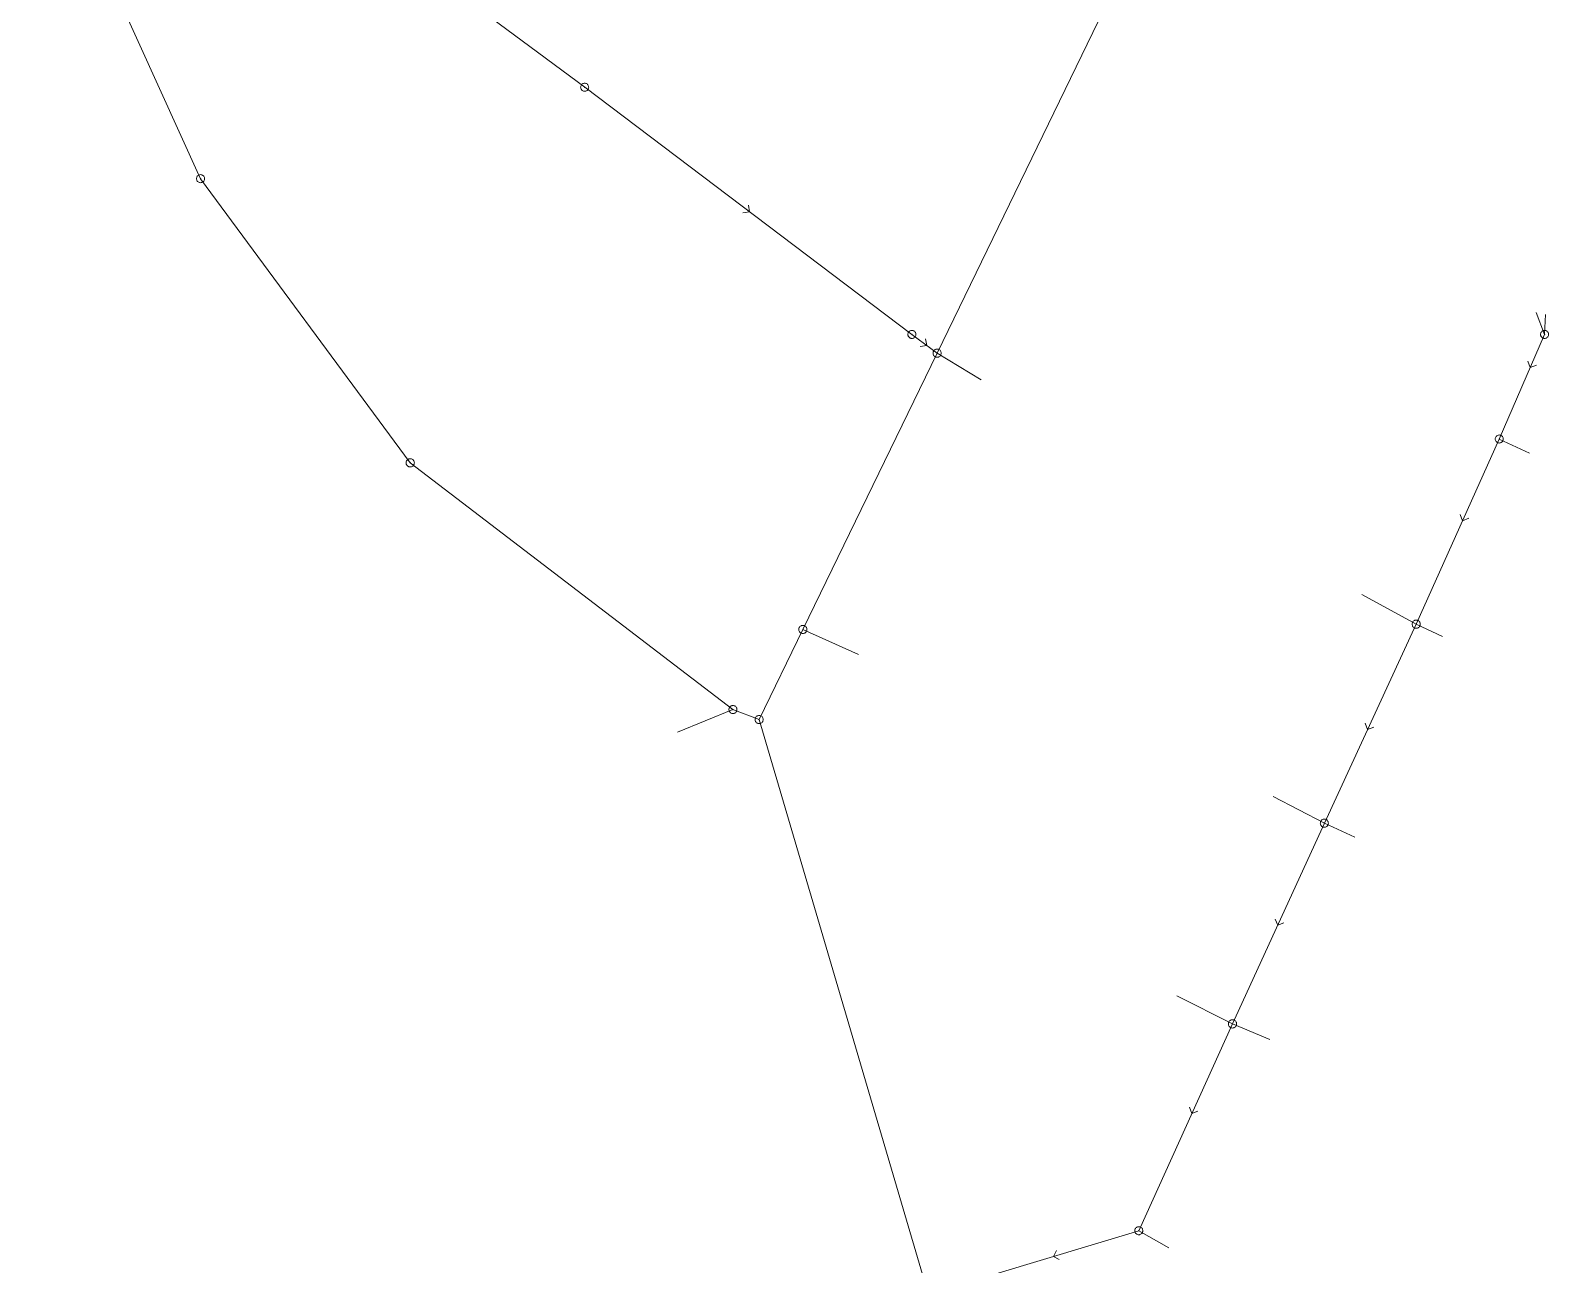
# Model space of a CAD drawing. Header units: metres. Extents: x 25504150 to 25508618, y 6694193 to 6702753.
# Drawn here: x 25504597.3 to 25504770.2, y 6695526.6 to 6695667.1 of the extents above; entities that cross this region are included whole.
import ezdxf

# ---------------------------------------------------------------- set-up
doc = ezdxf.new("R2010")
doc.units = ezdxf.units.M
for name, pattern in [('Paineviemariputket', [0]), ('Sewer_node', [0]), ('Viemariputket', [0]), ('Viemarivarusteet', [0])]:
    doc.linetypes.add(name, pattern=pattern)
for name, color, linetype, lineweight in [('Paineviemariputket', 7, 'Paineviemariputket', 0), ('Sewer_node', 7, 'Sewer_node', 0), ('Viemariputket', 7, 'Viemariputket', 0), ('Viemarivarusteet', 7, 'Viemarivarusteet', 0)]:
    doc.layers.add(name, color=color, linetype=linetype, lineweight=lineweight)

msp = doc.modelspace()

# ---------------------------------------------------------------- linework, layer by layer
at = {"layer": 'Paineviemariputket', "color": 1, "linetype": 'Continuous', "lineweight": 15}
msp.add_line((25504680.28, 6695588.62), (25504717.19, 6695463.23, -32.16), dxfattribs=at)
at = {"layer": 'Sewer_node', "color": 46, "linetype": 'Continuous', "true_color": 0x7f5f00, "flags": 128}
for points, elevation in [([(25504660.88, 6695660.61), (25504660.87, 6695660.68), (25504660.86, 6695660.75), (25504660.83, 6695660.82), (25504660.79, 6695660.88), (25504660.75, 6695660.94), (25504660.69, 6695660.98), (25504660.63, 6695661.02), (25504660.56, 6695661.05), (25504660.49, 6695661.06), (25504660.42, 6695661.07), (25504660.35, 6695661.06), (25504660.28, 6695661.05), (25504660.21, 6695661.02), (25504660.15, 6695660.98), (25504660.09, 6695660.94), (25504660.05, 6695660.88), (25504660.01, 6695660.82), (25504659.98, 6695660.75), (25504659.97, 6695660.68), (25504659.96, 6695660.61), (25504659.97, 6695660.54), (25504659.98, 6695660.47), (25504660.01, 6695660.4), (25504660.05, 6695660.34), (25504660.09, 6695660.28), (25504660.15, 6695660.24), (25504660.21, 6695660.2), (25504660.28, 6695660.17), (25504660.35, 6695660.16), (25504660.42, 6695660.15), (25504660.49, 6695660.16), (25504660.56, 6695660.17), (25504660.63, 6695660.2), (25504660.69, 6695660.24), (25504660.75, 6695660.28), (25504660.79, 6695660.34), (25504660.83, 6695660.4), (25504660.86, 6695660.47), (25504660.87, 6695660.54)], 35.75), ([(25504617.14, 6695650.2), (25504617.13, 6695650.27), (25504617.12, 6695650.34), (25504617.09, 6695650.41), (25504617.05, 6695650.47), (25504617.01, 6695650.53), (25504616.95, 6695650.57), (25504616.89, 6695650.61), (25504616.82, 6695650.64), (25504616.75, 6695650.65), (25504616.68, 6695650.66), (25504616.61, 6695650.65), (25504616.54, 6695650.64), (25504616.47, 6695650.61), (25504616.41, 6695650.57), (25504616.35, 6695650.53), (25504616.31, 6695650.47), (25504616.27, 6695650.41), (25504616.24, 6695650.34), (25504616.23, 6695650.27), (25504616.22, 6695650.2), (25504616.23, 6695650.13), (25504616.24, 6695650.06), (25504616.27, 6695649.99), (25504616.31, 6695649.93), (25504616.35, 6695649.87), (25504616.41, 6695649.83), (25504616.47, 6695649.79), (25504616.54, 6695649.76), (25504616.61, 6695649.75), (25504616.68, 6695649.74), (25504616.75, 6695649.75), (25504616.82, 6695649.76), (25504616.89, 6695649.79), (25504616.95, 6695649.83), (25504617.01, 6695649.87), (25504617.05, 6695649.93), (25504617.09, 6695649.99), (25504617.12, 6695650.06), (25504617.13, 6695650.13)], 41.96), ([(25504698.14, 6695632.47), (25504698.13, 6695632.54), (25504698.12, 6695632.61), (25504698.09, 6695632.68), (25504698.05, 6695632.74), (25504698.01, 6695632.8), (25504697.95, 6695632.84), (25504697.89, 6695632.88), (25504697.82, 6695632.91), (25504697.75, 6695632.92), (25504697.68, 6695632.93), (25504697.61, 6695632.92), (25504697.54, 6695632.91), (25504697.47, 6695632.88), (25504697.41, 6695632.84), (25504697.35, 6695632.8), (25504697.31, 6695632.74), (25504697.27, 6695632.68), (25504697.24, 6695632.61), (25504697.23, 6695632.54), (25504697.22, 6695632.47), (25504697.23, 6695632.4), (25504697.24, 6695632.33), (25504697.27, 6695632.26), (25504697.31, 6695632.2), (25504697.35, 6695632.14), (25504697.41, 6695632.1), (25504697.47, 6695632.06), (25504697.54, 6695632.03), (25504697.61, 6695632.02), (25504697.68, 6695632.01), (25504697.75, 6695632.02), (25504697.82, 6695632.03), (25504697.89, 6695632.06), (25504697.95, 6695632.1), (25504698.01, 6695632.14), (25504698.05, 6695632.2), (25504698.09, 6695632.26), (25504698.12, 6695632.33), (25504698.13, 6695632.4)], 33.77), ([(25504701.01, 6695630.33), (25504701, 6695630.4), (25504700.99, 6695630.47), (25504700.96, 6695630.54), (25504700.92, 6695630.6), (25504700.88, 6695630.66), (25504700.82, 6695630.7), (25504700.76, 6695630.74), (25504700.69, 6695630.77), (25504700.62, 6695630.78), (25504700.55, 6695630.79), (25504700.48, 6695630.78), (25504700.41, 6695630.77), (25504700.34, 6695630.74), (25504700.28, 6695630.7), (25504700.22, 6695630.66), (25504700.18, 6695630.6), (25504700.14, 6695630.54), (25504700.11, 6695630.47), (25504700.1, 6695630.4), (25504700.09, 6695630.33), (25504700.1, 6695630.26), (25504700.11, 6695630.19), (25504700.14, 6695630.12), (25504700.18, 6695630.06), (25504700.22, 6695630), (25504700.28, 6695629.96), (25504700.34, 6695629.92), (25504700.41, 6695629.89), (25504700.48, 6695629.88), (25504700.55, 6695629.87), (25504700.62, 6695629.88), (25504700.69, 6695629.89), (25504700.76, 6695629.92), (25504700.82, 6695629.96), (25504700.88, 6695630), (25504700.92, 6695630.06), (25504700.96, 6695630.12), (25504700.99, 6695630.19), (25504701, 6695630.26)], 33.67), ([(25504765.02, 6695620.56), (25504765.01, 6695620.63), (25504765, 6695620.7), (25504764.97, 6695620.77), (25504764.93, 6695620.83), (25504764.89, 6695620.89), (25504764.83, 6695620.93), (25504764.77, 6695620.97), (25504764.7, 6695621), (25504764.63, 6695621.01), (25504764.56, 6695621.02), (25504764.49, 6695621.01), (25504764.42, 6695621), (25504764.35, 6695620.97), (25504764.29, 6695620.93), (25504764.23, 6695620.89), (25504764.19, 6695620.83), (25504764.15, 6695620.77), (25504764.12, 6695620.7), (25504764.11, 6695620.63), (25504764.1, 6695620.56), (25504764.11, 6695620.49), (25504764.12, 6695620.42), (25504764.15, 6695620.35), (25504764.19, 6695620.29), (25504764.23, 6695620.23), (25504764.29, 6695620.19), (25504764.35, 6695620.15), (25504764.42, 6695620.12), (25504764.49, 6695620.11), (25504764.56, 6695620.1), (25504764.63, 6695620.11), (25504764.7, 6695620.12), (25504764.77, 6695620.15), (25504764.83, 6695620.19), (25504764.89, 6695620.23), (25504764.93, 6695620.29), (25504764.97, 6695620.35), (25504765, 6695620.42), (25504765.01, 6695620.49)], 32.67), ([(25504641.03, 6695617.85), (25504641.02, 6695617.92), (25504641.01, 6695618), (25504640.98, 6695618.06), (25504640.94, 6695618.13), (25504640.89, 6695618.18), (25504640.84, 6695618.23), (25504640.77, 6695618.27), (25504640.71, 6695618.3), (25504640.63, 6695618.31), (25504640.56, 6695618.32), (25504640.49, 6695618.31), (25504640.41, 6695618.3), (25504640.35, 6695618.27), (25504640.28, 6695618.23), (25504640.23, 6695618.18), (25504640.18, 6695618.13), (25504640.14, 6695618.06), (25504640.11, 6695618), (25504640.1, 6695617.92), (25504640.09, 6695617.85), (25504640.1, 6695617.78), (25504640.11, 6695617.7), (25504640.14, 6695617.64), (25504640.18, 6695617.57), (25504640.23, 6695617.52), (25504640.28, 6695617.47), (25504640.35, 6695617.43), (25504640.41, 6695617.4), (25504640.49, 6695617.39), (25504640.56, 6695617.38), (25504640.63, 6695617.39), (25504640.71, 6695617.4), (25504640.77, 6695617.43), (25504640.84, 6695617.47), (25504640.89, 6695617.52), (25504640.94, 6695617.57), (25504640.98, 6695617.64), (25504641.01, 6695617.7), (25504641.02, 6695617.78)], 38.86), ([(25504685.72, 6695598.88), (25504685.71, 6695598.95), (25504685.7, 6695599.02), (25504685.67, 6695599.09), (25504685.63, 6695599.15), (25504685.59, 6695599.21), (25504685.53, 6695599.25), (25504685.47, 6695599.29), (25504685.4, 6695599.32), (25504685.33, 6695599.33), (25504685.26, 6695599.34), (25504685.19, 6695599.33), (25504685.12, 6695599.32), (25504685.05, 6695599.29), (25504684.99, 6695599.25), (25504684.93, 6695599.21), (25504684.89, 6695599.15), (25504684.85, 6695599.09), (25504684.82, 6695599.02), (25504684.81, 6695598.95), (25504684.8, 6695598.88), (25504684.81, 6695598.81), (25504684.82, 6695598.74), (25504684.85, 6695598.67), (25504684.89, 6695598.61), (25504684.93, 6695598.55), (25504684.99, 6695598.51), (25504685.05, 6695598.47), (25504685.12, 6695598.44), (25504685.19, 6695598.43), (25504685.26, 6695598.42), (25504685.33, 6695598.43), (25504685.4, 6695598.44), (25504685.47, 6695598.47), (25504685.53, 6695598.51), (25504685.59, 6695598.55), (25504685.63, 6695598.61), (25504685.67, 6695598.67), (25504685.7, 6695598.74), (25504685.71, 6695598.81)], 33.63), ([(25504755.56, 6695599.48), (25504755.55, 6695599.55), (25504755.54, 6695599.62), (25504755.51, 6695599.69), (25504755.47, 6695599.75), (25504755.43, 6695599.81), (25504755.37, 6695599.85), (25504755.31, 6695599.89), (25504755.24, 6695599.92), (25504755.17, 6695599.93), (25504755.1, 6695599.94), (25504755.03, 6695599.93), (25504754.96, 6695599.92), (25504754.89, 6695599.89), (25504754.83, 6695599.85), (25504754.77, 6695599.81), (25504754.73, 6695599.75), (25504754.69, 6695599.69), (25504754.66, 6695599.62), (25504754.65, 6695599.55), (25504754.64, 6695599.48), (25504754.65, 6695599.41), (25504754.66, 6695599.34), (25504754.69, 6695599.27), (25504754.73, 6695599.21), (25504754.77, 6695599.15), (25504754.83, 6695599.11), (25504754.89, 6695599.07), (25504754.96, 6695599.04), (25504755.03, 6695599.03), (25504755.1, 6695599.02), (25504755.17, 6695599.03), (25504755.24, 6695599.04), (25504755.31, 6695599.07), (25504755.37, 6695599.11), (25504755.43, 6695599.15), (25504755.47, 6695599.21), (25504755.51, 6695599.27), (25504755.54, 6695599.34), (25504755.55, 6695599.41)], 32.88), ([(25504677.76, 6695589.76), (25504677.75, 6695589.83), (25504677.74, 6695589.9), (25504677.71, 6695589.97), (25504677.67, 6695590.03), (25504677.63, 6695590.09), (25504677.57, 6695590.13), (25504677.51, 6695590.17), (25504677.44, 6695590.2), (25504677.37, 6695590.21), (25504677.3, 6695590.22), (25504677.23, 6695590.21), (25504677.16, 6695590.2), (25504677.09, 6695590.17), (25504677.03, 6695590.13), (25504676.97, 6695590.09), (25504676.93, 6695590.03), (25504676.89, 6695589.97), (25504676.86, 6695589.9), (25504676.85, 6695589.83), (25504676.84, 6695589.76), (25504676.85, 6695589.69), (25504676.86, 6695589.62), (25504676.89, 6695589.55), (25504676.93, 6695589.49), (25504676.97, 6695589.43), (25504677.03, 6695589.39), (25504677.09, 6695589.35), (25504677.16, 6695589.32), (25504677.23, 6695589.31), (25504677.3, 6695589.3), (25504677.37, 6695589.31), (25504677.44, 6695589.32), (25504677.51, 6695589.35), (25504677.57, 6695589.39), (25504677.63, 6695589.43), (25504677.67, 6695589.49), (25504677.71, 6695589.55), (25504677.74, 6695589.62), (25504677.75, 6695589.69)], 33.61), ([(25504680.74, 6695588.62), (25504680.73, 6695588.69), (25504680.72, 6695588.76), (25504680.69, 6695588.83), (25504680.65, 6695588.89), (25504680.61, 6695588.95), (25504680.55, 6695588.99), (25504680.49, 6695589.03), (25504680.42, 6695589.06), (25504680.35, 6695589.07), (25504680.28, 6695589.08), (25504680.21, 6695589.07), (25504680.14, 6695589.06), (25504680.07, 6695589.03), (25504680.01, 6695588.99), (25504679.95, 6695588.95), (25504679.91, 6695588.89), (25504679.87, 6695588.83), (25504679.84, 6695588.76), (25504679.83, 6695588.69), (25504679.82, 6695588.62), (25504679.83, 6695588.55), (25504679.84, 6695588.48), (25504679.87, 6695588.41), (25504679.91, 6695588.35), (25504679.95, 6695588.29), (25504680.01, 6695588.25), (25504680.07, 6695588.21), (25504680.14, 6695588.18), (25504680.21, 6695588.17), (25504680.28, 6695588.16), (25504680.35, 6695588.17), (25504680.42, 6695588.18), (25504680.49, 6695588.21), (25504680.55, 6695588.25), (25504680.61, 6695588.29), (25504680.65, 6695588.35), (25504680.69, 6695588.41), (25504680.72, 6695588.48), (25504680.73, 6695588.55)], 33.69), ([(25504745.1, 6695576.82), (25504745.09, 6695576.89), (25504745.08, 6695576.96), (25504745.05, 6695577.03), (25504745.01, 6695577.09), (25504744.97, 6695577.15), (25504744.91, 6695577.19), (25504744.85, 6695577.23), (25504744.78, 6695577.26), (25504744.71, 6695577.27), (25504744.64, 6695577.28), (25504744.57, 6695577.27), (25504744.5, 6695577.26), (25504744.43, 6695577.23), (25504744.37, 6695577.19), (25504744.31, 6695577.15), (25504744.27, 6695577.09), (25504744.23, 6695577.03), (25504744.2, 6695576.96), (25504744.19, 6695576.89), (25504744.18, 6695576.82), (25504744.19, 6695576.75), (25504744.2, 6695576.68), (25504744.23, 6695576.61), (25504744.27, 6695576.55), (25504744.31, 6695576.49), (25504744.37, 6695576.45), (25504744.43, 6695576.41), (25504744.5, 6695576.38), (25504744.57, 6695576.37), (25504744.64, 6695576.36), (25504744.71, 6695576.37), (25504744.78, 6695576.38), (25504744.85, 6695576.41), (25504744.91, 6695576.45), (25504744.97, 6695576.49), (25504745.01, 6695576.55), (25504745.05, 6695576.61), (25504745.08, 6695576.68), (25504745.09, 6695576.75)], 32.94), ([(25504734.65, 6695553.97), (25504734.64, 6695554.04), (25504734.63, 6695554.12), (25504734.6, 6695554.18), (25504734.56, 6695554.25), (25504734.51, 6695554.3), (25504734.46, 6695554.35), (25504734.39, 6695554.39), (25504734.33, 6695554.42), (25504734.25, 6695554.43), (25504734.18, 6695554.44), (25504734.11, 6695554.43), (25504734.03, 6695554.42), (25504733.97, 6695554.39), (25504733.9, 6695554.35), (25504733.85, 6695554.3), (25504733.8, 6695554.25), (25504733.76, 6695554.18), (25504733.73, 6695554.12), (25504733.72, 6695554.04), (25504733.71, 6695553.97), (25504733.72, 6695553.9), (25504733.73, 6695553.82), (25504733.76, 6695553.76), (25504733.8, 6695553.69), (25504733.85, 6695553.64), (25504733.9, 6695553.59), (25504733.97, 6695553.55), (25504734.03, 6695553.52), (25504734.11, 6695553.51), (25504734.18, 6695553.5), (25504734.25, 6695553.51), (25504734.33, 6695553.52), (25504734.39, 6695553.55), (25504734.46, 6695553.59), (25504734.51, 6695553.64), (25504734.56, 6695553.69), (25504734.6, 6695553.76), (25504734.63, 6695553.82), (25504734.64, 6695553.9)], 32.85), ([(25504723.97, 6695530.42), (25504723.96, 6695530.49), (25504723.95, 6695530.56), (25504723.92, 6695530.63), (25504723.88, 6695530.69), (25504723.84, 6695530.75), (25504723.78, 6695530.79), (25504723.72, 6695530.83), (25504723.65, 6695530.86), (25504723.58, 6695530.87), (25504723.51, 6695530.88), (25504723.44, 6695530.87), (25504723.37, 6695530.86), (25504723.3, 6695530.83), (25504723.24, 6695530.79), (25504723.18, 6695530.75), (25504723.14, 6695530.69), (25504723.1, 6695530.63), (25504723.07, 6695530.56), (25504723.06, 6695530.49), (25504723.05, 6695530.42), (25504723.06, 6695530.35), (25504723.07, 6695530.28), (25504723.1, 6695530.21), (25504723.14, 6695530.15), (25504723.18, 6695530.09), (25504723.24, 6695530.05), (25504723.3, 6695530.01), (25504723.37, 6695529.98), (25504723.44, 6695529.97), (25504723.51, 6695529.96), (25504723.58, 6695529.97), (25504723.65, 6695529.98), (25504723.72, 6695530.01), (25504723.78, 6695530.05), (25504723.84, 6695530.09), (25504723.88, 6695530.15), (25504723.92, 6695530.21), (25504723.95, 6695530.28), (25504723.96, 6695530.35)], 32.64)]:
    msp.add_lwpolyline(points, close=True, dxfattribs=dict(at, elevation=elevation))
for points in [[(25504678.44, 6695646.32), (25504679.18, 6695646.44), (25504679.07, 6695647.17)], [(25504698.62, 6695631.09), (25504699.36, 6695631.22), (25504699.24, 6695631.95)], [(25504767.81, 6695629.41), (25504768.09, 6695628.71), (25504768.78, 6695628.98)], [(25504760.11, 6695611.96), (25504760.38, 6695611.26), (25504761.08, 6695611.53)], [(25504749.3, 6695588.2), (25504749.57, 6695587.5), (25504750.27, 6695587.76)], [(25504739.06, 6695565.9), (25504739.33, 6695565.2), (25504740.02, 6695565.46)], [(25504729.29, 6695544.47), (25504729.56, 6695543.77), (25504730.25, 6695544.03)], [(25504714.14, 6695528.16), (25504713.8, 6695527.49), (25504714.45, 6695527.14)]]:
    msp.add_lwpolyline(points, dxfattribs=at)
msp.add_lwpolyline([(25504770.18, 6695632.47), (25504770.17, 6695632.54), (25504770.16, 6695632.61), (25504770.13, 6695632.68), (25504770.09, 6695632.74), (25504770.05, 6695632.8), (25504769.99, 6695632.84), (25504769.93, 6695632.88), (25504769.86, 6695632.91), (25504769.79, 6695632.92), (25504769.72, 6695632.93), (25504769.65, 6695632.92), (25504769.58, 6695632.91), (25504769.51, 6695632.88), (25504769.45, 6695632.84), (25504769.39, 6695632.8), (25504769.35, 6695632.74), (25504769.31, 6695632.68), (25504769.28, 6695632.61), (25504769.27, 6695632.54), (25504769.26, 6695632.47), (25504769.27, 6695632.4), (25504769.28, 6695632.33), (25504769.31, 6695632.26), (25504769.35, 6695632.2), (25504769.39, 6695632.14), (25504769.45, 6695632.1), (25504769.51, 6695632.06), (25504769.58, 6695632.03), (25504769.65, 6695632.02), (25504769.72, 6695632.01), (25504769.79, 6695632.02), (25504769.86, 6695632.03), (25504769.93, 6695632.06), (25504769.99, 6695632.1), (25504770.05, 6695632.14), (25504770.09, 6695632.2), (25504770.13, 6695632.26), (25504770.16, 6695632.33), (25504770.17, 6695632.4)], close=True, dxfattribs=at)
at = {"layer": 'Viemariputket', "color": 1, "linetype": 'Continuous', "lineweight": 15}
for p, q in [((25504616.68, 6695650.2, 40.26), (25504597.3, 6695692.82, 41.44)), ((25504722.95, 6695676.51), (25504700.55, 6695630.33)), ((25504697.68, 6695632.47), (25504660.42, 6695660.61)), ((25504640.56, 6695617.85, 37.5), (25504616.68, 6695650.2, 40.25)), ((25504769.72, 6695632.47, 31.06), (25504768.77, 6695634.97, 31.17)), ((25504769.72, 6695632.47, 31.06), (25504769.83, 6695634.75, 31.29)), ((25504700.55, 6695630.33), (25504697.68, 6695632.47)), ((25504764.56, 6695620.56, 30.93), (25504769.72, 6695632.47, 31.05)), ((25504700.55, 6695630.33), (25504685.26, 6695598.88, 31.47)), ((25504700.55, 6695630.33, 32), (25504705.58, 6695627.31)), ((25504755.1, 6695599.48, 30.78), (25504764.56, 6695620.56, 30.91)), ((25504764.56, 6695620.56, 31.02), (25504767.99, 6695618.96, 31.09)), ((25504677.3, 6695589.76), (25504640.56, 6695617.85, 37.5)), ((25504755.1, 6695599.48, 30.94), (25504748.9, 6695602.84, 31)), ((25504744.64, 6695576.82, 30.63), (25504755.1, 6695599.48, 30.78)), ((25504755.1, 6695599.48, 30.94), (25504758.1, 6695598.07, 31)), ((25504685.26, 6695598.88, 31.49), (25504680.28, 6695588.62)), ((25504685.26, 6695598.88, 31.79), (25504691.59, 6695596.03)), ((25504677.3, 6695589.76, 31.84), (25504671, 6695587.19, 31.92)), ((25504680.28, 6695588.62), (25504677.3, 6695589.76)), ((25504744.64, 6695576.82, 30.89), (25504738.83, 6695579.87, 30.96)), ((25504734.18, 6695553.97, 30.36), (25504744.64, 6695576.82, 30.62)), ((25504744.64, 6695576.82, 30.89), (25504748.1, 6695575.21, 30.92)), ((25504734.18, 6695553.97, 30.6), (25504727.84, 6695557.17, 30.7)), ((25504723.51, 6695530.42, 30.16), (25504734.18, 6695553.97, 30.35)), ((25504734.18, 6695553.97, 30.55), (25504738.44, 6695552.21, 30.66)), ((25504707.25, 6695525.52, 30.06), (25504723.51, 6695530.42, 30.15)), ((25504723.51, 6695530.42, 30.37), (25504726.92, 6695528.49, 30.45))]:
    msp.add_line(p, q, dxfattribs=at)
at = {"layer": 'Viemariputket', "color": 1, "linetype": 'Continuous', "lineweight": 15, "flags": 128}
msp.add_lwpolyline([(25504660.42, 6695660.61), (25504632.04, 6695681.64), (25504625.96, 6695686.53)], dxfattribs=at)
at = {"layer": 'Viemarivarusteet', "color": 1}
for p in [(25504660.42, 6695660.61, 35.75), (25504616.68, 6695650.2, 41.96), (25504697.68, 6695632.47, 33.77), (25504769.72, 6695632.47), (25504700.55, 6695630.33, 33.67), (25504764.56, 6695620.56, 32.67), (25504640.56, 6695617.85, 38.86), (25504755.1, 6695599.48, 32.88), (25504685.26, 6695598.88, 33.63), (25504677.3, 6695589.76, 33.61), (25504680.28, 6695588.62, 33.69), (25504744.64, 6695576.82, 32.94), (25504734.18, 6695553.97, 32.85), (25504723.51, 6695530.42, 32.64)]:
    msp.add_point(p, dxfattribs=at)

doc.saveas('drawing.dxf')
